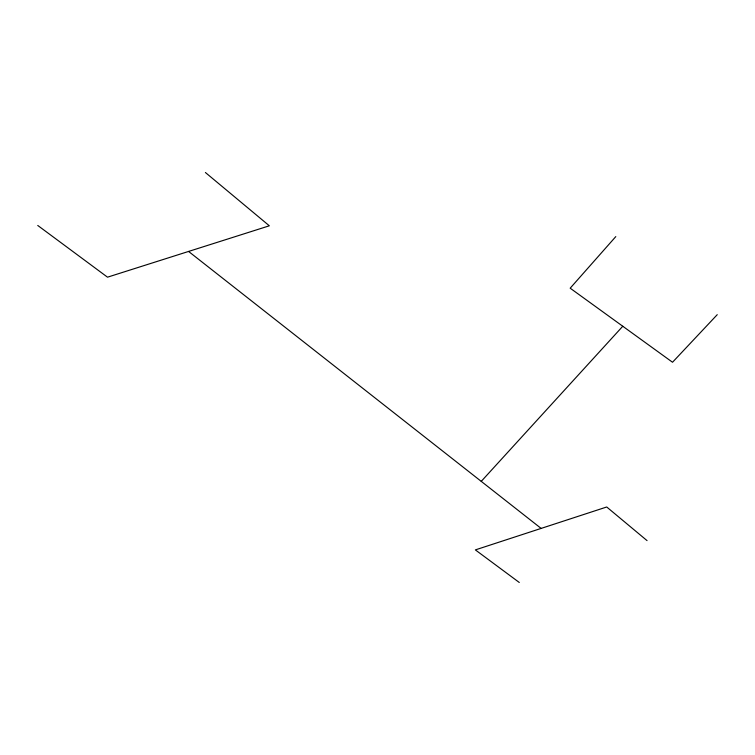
<?xml version="1.0" encoding="UTF-8"?>
<svg xmlns="http://www.w3.org/2000/svg" width="755" height="755" viewBox="0 0 755 755"><rect width="100%" height="100%" fill="white"/><g stroke="black" fill="none" stroke-linecap="round" stroke-linejoin="round"><path stroke-width="1.13" d="M615.797 236.598L570.185 288.193L672.526 362.249L717.25 314.665M481.246 481.369L622.781 326.245M37.75 225.462L107.512 277.179L269.337 225.802L205.407 172.518M519.298 582.483L475.357 549.895L606.718 506.992L647.054 540.608M188.58 251.443L541.137 528.415"/></g></svg>
